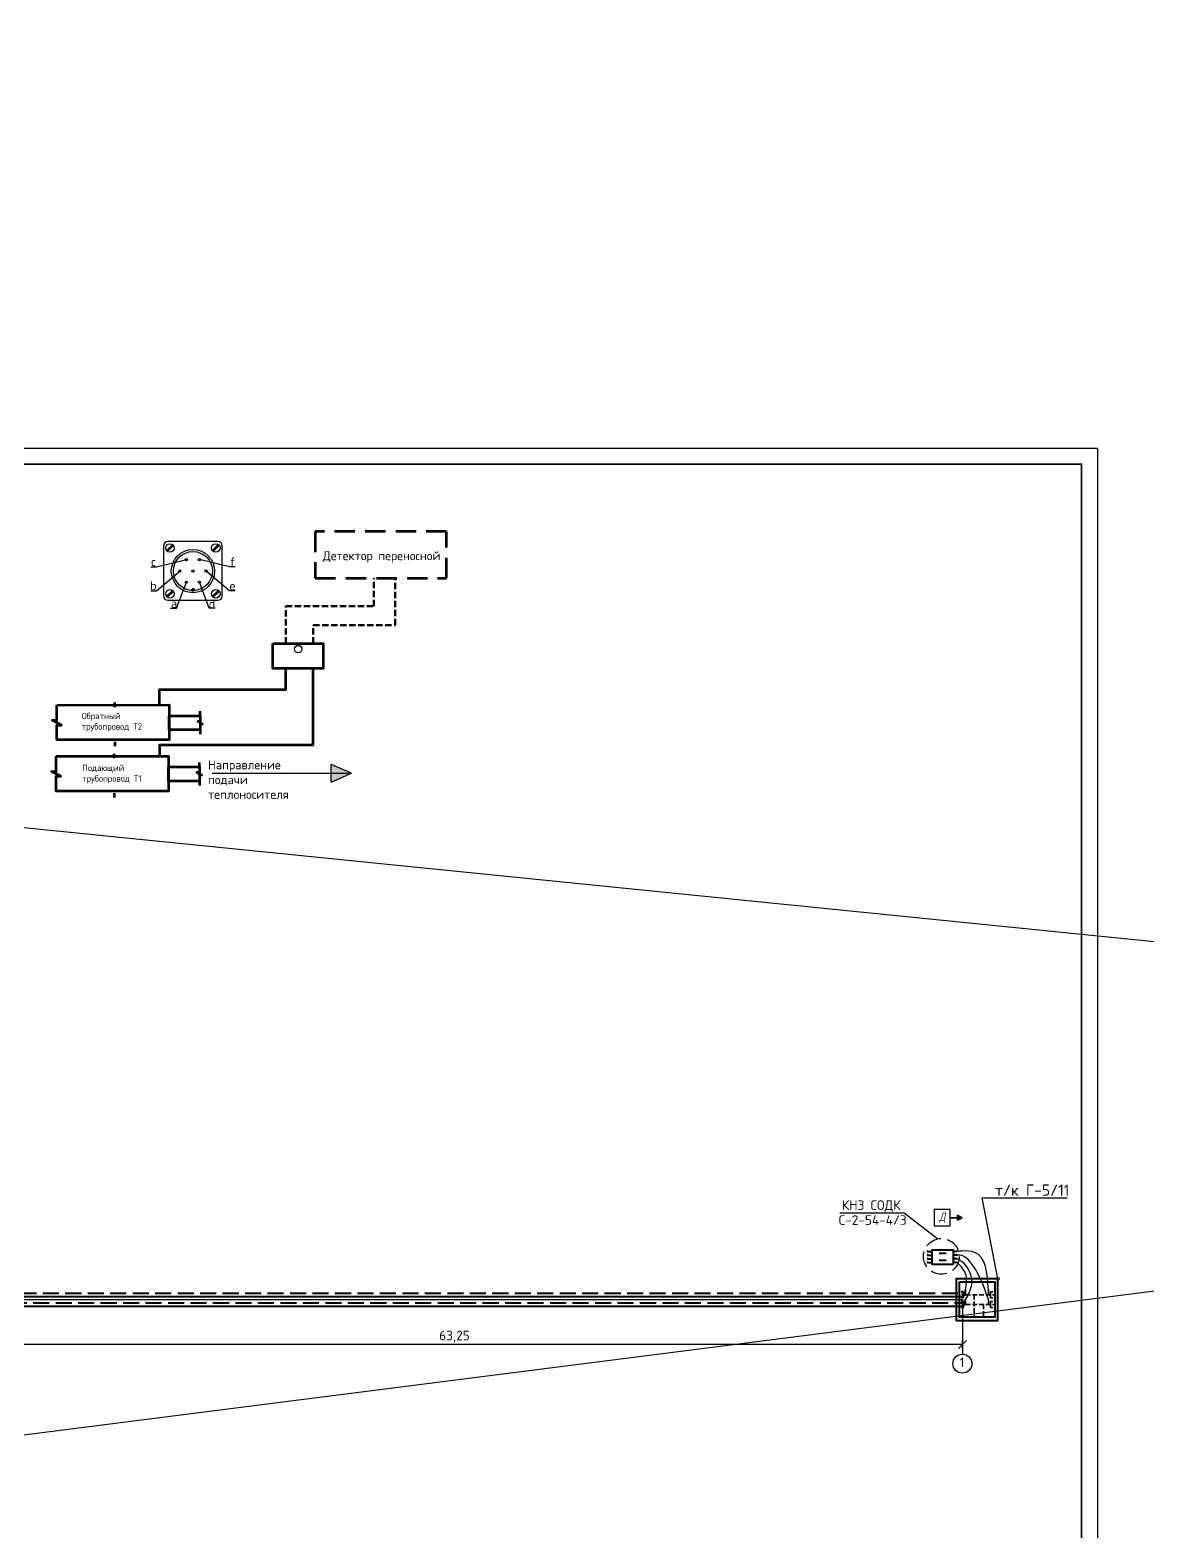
# Model space of a CAD drawing. Header units: millimetres. Extents: x -112426 to 8831, y 1218 to 38707.
# Drawn here: x 3177.4 to 3525.6, y 1483.6 to 1951.4 of the extents above; entities that cross this region are included whole.
import ezdxf
from ezdxf import colors
from ezdxf.entities.mleader import LeaderData, LeaderLine
from ezdxf.enums import TextEntityAlignment as Align
from ezdxf.math import Vec2, Vec3

# ---------------------------------------------------------------- set-up
doc = ezdxf.new("R2010")
doc.units = ezdxf.units.MM
for name, pattern in [('ACAD_ISO04W100', [30, 24, -3, 0, -3]), ('DASHED', [7, 5, -2, 0]), ('DASHED2', [9.525, 6.35, -3.175])]:
    doc.linetypes.add(name, pattern=pattern)
for name, color, linetype, lineweight in [('Основной', 1, 'Continuous', 60), ('Размер 3.5', 250, 'Continuous', 35), ('Размеры на чертеже', 250, 'Continuous', 25), ('Таблица', 250, 'Continuous', 30), ('Тонкие', 5, 'Continuous', 30), ('шриховка', 4, 'ACAD_ISO04W100', 15)]:
    doc.layers.add(name, color=color, linetype=linetype, lineweight=lineweight)
doc.styles.add('-ISOCPEUR-', font='isocpeur.ttf')
doc.styles.add('GOST', font='gost.shx', dxfattribs={"oblique": 15})
doc.dimstyles.new('М 1 к 200', dxfattribs={"dimtxt": 3.5, "dimasz": 2.5, "dimexe": 1.25, "dimexo": 0, "dimtad": 1, "dimlfac": 0.2, "dimrnd": 0.1, "dimzin": 1, "dimtxsty": 'GOST', "dimblk": 'OBLIQUE', "dimcen": 2.5, "dimclrd": 256, "dimclre": 256, "dimclrt": 256, "dimadec": 0, "dimazin": 2, "dimtfac": 1, "dimtmove": 0, "dimatfit": 3, "dimldrblk": 'NONE', "dimfxl": 1.25, "dimlwd": -1, "dimlwe": -1, "dimarcsym": 0})

# ---------------------------------------------------------------- blocks, each defined once
blk = doc.blocks.new('_Oblique')
at = {"color": 0, "linetype": 'ByBlock', "lineweight": -2}
blk.add_line((-0.5, -0.5), (0.5, 0.5), dxfattribs=at)
blk = doc.blocks.new('*D12')
at = {"transparency": 16777216}
for p, q in [((3151.38, 1540.84), (3151.38, 1543.24)), ((3467.8, 1541.99), (3151.38, 1541.99)), ((3467.8, 1540.84), (3467.8, 1543.24))]:
    blk.add_line(p, q, dxfattribs=at)
at = {"layer": 'Defpoints', "color": 0, "transparency": 16777216}
for p in [(3151.38, 1541.99), (3151.38, 1540.84), (3467.8, 1540.84)]:
    blk.add_point(p, dxfattribs=at)
at = {"transparency": 16777216, "xscale": 2.5, "yscale": 2.5, "zscale": 2.5, "rotation": 180}
blk.add_blockref('_Oblique', (3151.38, 1541.99), dxfattribs=at)
at = {"transparency": 16777216, "xscale": 2.5, "yscale": 2.5, "zscale": 2.5}
blk.add_blockref('_Oblique', (3467.8, 1541.99), dxfattribs=at)
at = {"transparency": 16777216, "insert": (3309.59, 1544.42), "char_height": 3, "attachment_point": 5, "style": '-ISOCPEUR-'}
blk.add_mtext('63,25', dxfattribs=at)
blk = doc.blocks.new('_None')
blk = doc.blocks.new('_DotSmall')
at = {"color": 0, "linetype": 'ByBlock', "const_width": 0.5}
blk.add_lwpolyline([(-0.0625, 0, 1), (0.0625, 0, 1)], format="xyb", close=True, dxfattribs=at)

msp = doc.modelspace()

# ---------------------------------------------------------------- hatches: boundary and pattern name
at = {"layer": 'Размер 3.5'}
h = msp.add_hatch(color=4, dxfattribs=at)
h.dxf.hatch_style = 1
h.paths.add_polyline_path([(3466.281, 1582.204), (3466.281, 1581.457), (3466.281, 1580.71), (3467.776, 1581.457)])
at = {"layer": 'Размеры на чертеже'}
h = msp.add_hatch(color=256, dxfattribs=at)
h.dxf.hatch_style = 1
h.paths.add_polyline_path([(3271.211, 1722.637), (3271.211, 1719.876), (3277.523, 1719.876)])
h.paths.add_polyline_path([(3277.523, 1719.876), (3271.211, 1719.876), (3271.211, 1717.114)])
at = {"layer": 'шриховка'}
h = msp.add_hatch(color=4, dxfattribs=at)
h.dxf.hatch_style = 1
h.paths.add_polyline_path([(3228.343, 1776.807), (3228.343, 1777.249), (3227.845, 1777.249), (3227.845, 1776.807)])

# ---------------------------------------------------------------- linework, layer by layer
for p, q in [((3429.614, 1582.958), (3449.648, 1582.958)), ((3449.648, 1582.958), (3460.188, 1574.87)), ((3467.8, 1555.941), (3467.8, 1538.964))]:
    msp.add_line(p, q)
at = {"lineweight": 40}
for p, q in [((3457.126, 1570.926), (3456.799, 1571.133)), ((3457.126, 1570.926), (3456.799, 1570.719)), ((3457.126, 1569.779), (3456.799, 1569.986)), ((3457.126, 1569.779), (3456.799, 1569.572)), ((3457.126, 1568.632), (3456.799, 1568.838)), ((3457.126, 1568.632), (3456.799, 1568.425)), ((3457.133, 1567.489), (3456.806, 1567.696)), ((3457.133, 1567.489), (3456.806, 1567.282)), ((3457.133, 1570.93), (3458.438, 1570.93)), ((3457.133, 1569.783), (3458.438, 1569.783)), ((3457.133, 1568.636), (3458.438, 1568.636)), ((3457.133, 1567.489), (3458.438, 1567.489)), ((3462.712, 1570.322), (3460.623, 1570.322)), ((3462.712, 1568.097), (3460.623, 1568.097)), ((3466.202, 1570.93), (3464.897, 1570.93)), ((3466.202, 1569.783), (3464.897, 1569.783)), ((3466.202, 1568.636), (3464.897, 1568.636)), ((3466.202, 1567.489), (3464.897, 1567.489))]:
    msp.add_line(p, q, dxfattribs=at)
at = {"color": 1, "linetype": 'DASHED', "lineweight": 40}
msp.add_line((3153.378, 1557.941), (3467.8, 1557.941), dxfattribs=at)
at = {"color": 1, "linetype": 'ByBlock', "lineweight": 40}
for p, q in [((3468.177, 1558.406), (3467.419, 1558.406)), ((3467.8, 1557.941), (3467.8, 1556.941)), ((3468.177, 1558.406), (3468.177, 1557.441)), ((3468.824, 1557.441), (3468.824, 1559.005)), ((3152.378, 1556.941), (3467.8, 1556.941)), ((3468.177, 1556.475), (3467.419, 1556.475)), ((3468.177, 1556.475), (3468.177, 1557.441)), ((3468.177, 1557.441), (3468.824, 1557.441))]:
    msp.add_line(p, q, dxfattribs=at)
at = {"color": 5, "linetype": 'ByBlock', "lineweight": 40}
for p, q in [((3149.378, 1553.941), (3467.8, 1553.941)), ((3468.177, 1555.406), (3467.419, 1555.406)), ((3468.177, 1553.475), (3467.419, 1553.475)), ((3467.8, 1554.941), (3467.8, 1553.941)), ((3468.177, 1555.406), (3468.177, 1554.441)), ((3468.177, 1553.475), (3468.177, 1554.441)), ((3468.177, 1554.441), (3468.824, 1554.441)), ((3468.824, 1554.441), (3468.824, 1556.005))]:
    msp.add_line(p, q, dxfattribs=at)
at = {"color": 5, "linetype": 'DASHED', "lineweight": 40}
msp.add_line((3150.378, 1554.941), (3467.8, 1554.941), dxfattribs=at)
at = {"color": 7}
msp.add_line((3151.378, 1555.941), (3467.8, 1555.941), dxfattribs=at)
msp.add_lwpolyline([(2915.92, 1821.16), (3509.92, 1821.16), (3509.92, 1401.16), (2915.92, 1401.16)], close=True)
at = {"const_width": 0.5}
msp.add_lwpolyline([(2935.92, 1816.16), (3504.92, 1816.16), (3504.92, 1406.16), (2935.92, 1406.16)], close=True, dxfattribs=at)
at = {"lineweight": 40}
for points in [[(3464.897, 1566.915), (3458.438, 1566.915), (3458.438, 1571.504), (3464.897, 1571.504)], [(3478.878, 1562.441), (3465.878, 1562.441), (3465.878, 1549.441), (3478.878, 1549.441)], [(3466.878, 1561.441), (3477.878, 1561.441), (3477.878, 1550.441), (3466.878, 1550.441)]]:
    msp.add_lwpolyline(points, close=True, dxfattribs=at)
msp.add_circle((3467.8, 1535.999), 2.965)
for points in [[(3475.932, 1556.005), (3471.96, 1565.239), (3466.202, 1569.783), (3466.144, 1569.774)], [(3475.932, 1559.005), (3471.592, 1570.657), (3467.869, 1571.072), (3466.202, 1570.93)]]:
    msp.add_spline(points, degree=3)
at = {"layer": 'Основной'}
for p, q in [((3203.782, 1740.531), (3203.782, 1741.912)), ((3230.384, 1737.821), (3230.384, 1739.203)), ((3230.384, 1733.401), (3230.384, 1732.074)), ((3203.784, 1729.645), (3203.784, 1728.319)), ((3203.561, 1724.589), (3203.561, 1725.97)), ((3230.162, 1721.879), (3230.162, 1723.261)), ((3230.162, 1717.459), (3230.162, 1716.132)), ((3203.563, 1713.703), (3203.563, 1712.377))]:
    msp.add_line(p, q, dxfattribs=at)
at = {"layer": 'Основной', "lineweight": 30}
msp.add_lwpolyline([(3237.261, 1775.1), (3237.261, 1790.738), (3237.151, 1791.235), (3236.875, 1791.677), (3236.433, 1791.953), (3235.935, 1792.064), (3220.297, 1792.064), (3219.8, 1791.953), (3219.358, 1791.677), (3219.081, 1791.235), (3218.971, 1790.738), (3218.971, 1775.1), (3219.081, 1774.602), (3219.358, 1774.16), (3219.8, 1773.884), (3220.297, 1773.773), (3235.935, 1773.773), (3236.433, 1773.884), (3236.875, 1774.16), (3237.151, 1774.602)], close=True, dxfattribs=at)
at = {"layer": 'Основной', "linetype": 'DASHED2'}
msp.add_lwpolyline([(3266.239, 1780.671), (3307.163, 1780.671), (3307.163, 1795.155), (3266.239, 1795.155)], close=True, dxfattribs=at)
at = {"layer": 'Основной', "lineweight": 70}
for points in [[(3220.021, 1789.08), (3221.955, 1791.014)], [(3234.277, 1789.08), (3236.211, 1791.014)], [(3220.021, 1774.823), (3221.955, 1776.702)], [(3234.277, 1774.823), (3236.211, 1776.702)]]:
    msp.add_lwpolyline(points, dxfattribs=at)
at = {"layer": 'Основной', "color": 162, "linetype": 'DASHED', "lineweight": 50, "ltscale": 0.4, "true_color": 0x0520d1}
for points in [[(3257.073, 1760.284), (3257.073, 1771.907), (3284.489, 1771.907), (3284.489, 1780.671)], [(3265.583, 1760.284), (3265.583, 1766.028), (3291.15, 1766.028), (3291.15, 1780.671)]]:
    msp.add_lwpolyline(points, dxfattribs=at)
at = {"layer": 'Основной'}
for points in [[(3227.845, 1777.249), (3228.343, 1777.249), (3228.343, 1776.807), (3227.845, 1776.807)], [(3253.039, 1760.284), (3268.733, 1760.284), (3268.733, 1752.492), (3253.039, 1752.492)], [(3185.734, 1741.153), (3220.769, 1741.164), (3220.769, 1730.278), (3185.734, 1730.267), (3185.734, 1734.909), (3187.171, 1734.909), (3184.297, 1736.401), (3185.734, 1736.401)], [(3220.769, 1737.821), (3230.384, 1737.821), (3230.384, 1736.053), (3229.61, 1736.053), (3231.102, 1735.224), (3230.384, 1735.224), (3230.384, 1733.401), (3220.769, 1733.401)], [(3185.513, 1725.211), (3220.548, 1725.222), (3220.548, 1714.336), (3185.513, 1714.325), (3185.513, 1718.967), (3186.95, 1718.967), (3184.076, 1720.459), (3185.513, 1720.459)], [(3220.548, 1721.879), (3230.162, 1721.879), (3230.162, 1720.111), (3229.389, 1720.111), (3230.881, 1719.282), (3230.162, 1719.282), (3230.162, 1717.459), (3220.548, 1717.459)]]:
    msp.add_lwpolyline(points, close=True, dxfattribs=at)
for points in [[(3217.674, 1741.164), (3217.678, 1746.027), (3257.073, 1746.027), (3257.073, 1752.492)], [(3217.84, 1725.221), (3217.844, 1728.731), (3265.583, 1728.731), (3265.583, 1752.492)]]:
    msp.add_lwpolyline(points, dxfattribs=at)
at = {"layer": 'Основной', "lineweight": 30}
for centre, radius in [((3228.146, 1782.88), 6.752), ((3228.143, 1782.888), 6.082)]:
    msp.add_circle(centre, radius, dxfattribs=at)
at = {"layer": 'Размер 3.5'}
for p, q in [((3464.04, 1581.457), (3466.281, 1581.457)), ((3466.281, 1581.457), (3466.281, 1582.204)), ((3466.281, 1582.204), (3467.776, 1581.457)), ((3466.281, 1581.457), (3466.281, 1580.71)), ((3466.281, 1580.71), (3467.776, 1581.457))]:
    msp.add_line(p, q, dxfattribs=at)
at = {"layer": 'Размер 3.5', "linetype": 'DASHED', "ltscale": 0.3}
for p, q in [((3475.932, 1557.441), (3475.932, 1559.005)), ((3476.58, 1558.406), (3477.337, 1558.406)), ((3476.58, 1558.406), (3476.58, 1557.441)), ((3468.824, 1557.441), (3477.878, 1557.441)), ((3468.824, 1554.441), (3477.878, 1554.441)), ((3471.511, 1557.441), (3471.511, 1550.441)), ((3474.368, 1554.441), (3474.368, 1550.441)), ((3476.58, 1557.441), (3475.932, 1557.441)), ((3475.932, 1554.441), (3475.932, 1556.005)), ((3476.58, 1554.441), (3475.932, 1554.441)), ((3476.58, 1556.475), (3476.58, 1557.441)), ((3476.58, 1556.475), (3477.337, 1556.475)), ((3476.58, 1555.406), (3477.337, 1555.406)), ((3476.58, 1555.406), (3476.58, 1554.441)), ((3476.58, 1553.475), (3476.58, 1554.441)), ((3476.58, 1553.475), (3477.337, 1553.475))]:
    msp.add_line(p, q, dxfattribs=at)
at = {"layer": 'Размеры на чертеже'}
for p, q in [((3271.211, 1717.114), (3271.211, 1722.637)), ((3277.523, 1719.876), (3271.211, 1722.637)), ((3234.127, 1719.876), (3277.523, 1719.876)), ((3271.211, 1717.114), (3277.523, 1719.876))]:
    msp.add_line(p, q, dxfattribs=at)
at = {"layer": 'Тонкие', "ltscale": 50}
for points in [[(3214.974, 1784.162), (3216.816, 1784.162), (3226.099, 1786.427)], [(3214.974, 1776.702), (3216.816, 1776.702), (3224.055, 1782.893)], [(3241.314, 1784.162), (3239.472, 1784.162), (3230.188, 1786.427)], [(3241.314, 1776.702), (3239.472, 1776.702), (3232.233, 1782.893)], [(3221.19, 1771.287), (3223.06, 1771.287), (3226.099, 1779.41)], [(3235.097, 1771.287), (3233.228, 1771.287), (3230.188, 1779.41)]]:
    msp.add_lwpolyline(points, dxfattribs=at)
at = {"layer": 'Тонкие', "color": 18, "true_color": 0x000000}
msp.add_lwpolyline([(3459.021, 1578.947), (3464.04, 1578.947), (3464.04, 1583.966), (3459.021, 1583.966)], close=True, dxfattribs=at)
at = {"layer": 'Тонкие', "lineweight": 25}
for centre in [(3220.956, 1790.084), (3235.268, 1790.084), (3220.956, 1775.772), (3235.268, 1775.772)]:
    msp.add_circle(centre, 1.317, dxfattribs=at)
at = {"layer": 'Тонкие'}
for centre, radius in [((3224.055, 1782.893), 0.336), ((3226.099, 1786.43), 0.336), ((3228.144, 1782.896), 0.336), ((3230.133, 1786.43), 0.336), ((3232.178, 1782.893), 0.336), ((3226.099, 1779.412), 0.336), ((3230.133, 1779.412), 0.336), ((3260.902, 1758.576), 1.155)]:
    msp.add_circle(centre, radius, dxfattribs=at)
at = {"layer": 'Тонкие', "linetype": 'DASHED'}
msp.add_circle((3461.26, 1569.414), 5.56, dxfattribs=at)
at = {"layer": 'Тонкие'}
for points in [[(3468.824, 1556.005), (3470.73, 1560.729), (3467.568, 1567.82), (3466.202, 1568.636)], [(3468.824, 1559.005), (3468.824, 1563.99), (3466.202, 1567.489)]]:
    msp.add_spline(points, degree=3, dxfattribs=at)

# ---------------------------------------------------------------- texts
at = {"char_height": 3, "style": '-ISOCPEUR-'}
for s, width, insert, attachment_point in [('КНЗ СОДК', 21.35415, (3448.561, 1586.885), 3), ('С-2-54-4/3', 6.35969, (3450.457, 1582.234), 3), ('1', 6.35969, (3466.941, 1537.904), 1)]:
    msp.add_mtext_dynamic_manual_height_columns(s, width=width, gutter_width=12.5, heights=[0], dxfattribs=dict(at, insert=insert, attachment_point=attachment_point))
at = {"layer": 'Размер 3.5', "style": '-ISOCPEUR-'}
for s, p in [('f', (3240.466, 1784.383)), ('с', (3215.821, 1784.383)), ('b', (3215.821, 1776.923)), ('e', (3240.466, 1776.923)), ('a', (3222.231, 1771.452)), ('d', (3234.056, 1771.287))]:
    msp.add_text(s, height=2.762, dxfattribs=at).set_placement(p, align=Align.CENTER)
at = {"layer": 'Размер 3.5', "char_height": 2.76152, "attachment_point": 1, "style": '-ISOCPEUR-'}
for s, insert, width in [('\\A1;\\pxsm1,qj;{\\C7;Детектор переносной}', (3268.571, 1789.026), 80.11904), ('\\A1;\\pxsm1,qj;{\\C7;Направление подачи теплоносителя}', (3232.823, 1723.887), 36.47961)]:
    msp.add_mtext(s, dxfattribs=dict(at, insert=insert, width=width))
at = {"layer": 'Размер 3.5', "char_height": 1.97251, "attachment_point": 4, "style": '-ISOCPEUR-'}
for s, width, insert in [('Обратный трубопровод Т2', 23.90857, (3193.479, 1735.826)), ('Подающий трубопровод Т1', 26.19844, (3193.662, 1719.645))]:
    msp.add_mtext_dynamic_manual_height_columns(s, width=width, gutter_width=13.808, heights=[0], dxfattribs=dict(at, insert=insert))
at = {"layer": 'Таблица', "insert": (3461.531, 1581.457), "char_height": 2.61476, "attachment_point": 5, "style": 'GOST'}
msp.add_mtext_dynamic_manual_height_columns('{\\C256;\\c0;Д}', width=5.01913, gutter_width=13.074, heights=[0], dxfattribs=at)

# ---------------------------------------------------------------- dimensions: what is measured, and where the dimension line sits
dim = msp.add_aligned_dim(p1=(3467.8, 1540.838), p2=(3151.378, 1540.838), distance=-1.152, text='63,25', dimstyle='М 1 к 200', override={"dimtxt": 3, "dimtxsty": '-ISOCPEUR-'})
dim.commit()
dim.dimension.update_dxf_attribs({"geometry": '*D12', "text_midpoint": (3309.589, 1544.415)})

# ---------------------------------------------------------------- next in the draw order: leaders
at = {"layer": 'Размер 3.5'}
ml = msp.add_multileader_mtext('Standard', dxfattribs=at)
ml.set_content('т/к Г-5/11', color=256, style='-ISOCPEUR-')
ml.set_leader_properties()
ml.set_arrow_properties(name='DOTSMALL')
ml.build(insert=Vec2(0, 0))
ml.multileader.update_dxf_attribs({"text_left_attachment_type": 6, "text_right_attachment_type": 6, "dogleg_length": 2, "arrow_head_size": 2})
ctx = ml.context
ctx.base_point, ctx.char_height, ctx.arrow_head_size, ctx.plane_origin = Vec3(3475.994, 1587.608), 3.5, 2, Vec3(3486.815, 1582.876)
ctx.left_attachment, ctx.right_attachment = 6, 6
notes = []
notes.append((ctx, [(0, (1, 1, 0), (3473.994, 1587.608), (1, 0), 2, [(0, [(3478.878, 1562.441)], 0, [])])]))
ctx.mtext.insert, ctx.mtext.flow_direction = Vec3(3477.994, 1591.808), 5
ctx.mtext.has_bg_fill, ctx.mtext.bg_color, ctx.mtext.bg_scale_factor, ctx.mtext.bg_transparency, ctx.mtext.use_window_bg_color = 1, -1027028792, 1.5, 0, 1
for ctx, leaders in notes:
    for number, flags, end, landing, length, lines in leaders:
        leader = LeaderData()
        leader.index, (leader.has_last_leader_line, leader.has_dogleg_vector, leader.attachment_direction) = number, flags
        leader.last_leader_point, leader.dogleg_vector, leader.dogleg_length = Vec3(end), Vec3(landing), length
        for number, points, colour, breaks in lines:
            line = LeaderLine()
            line.index, line.vertices, line.color, line.breaks = number, Vec3.list(points), colors.encode_raw_color(colour), breaks
            leader.lines.append(line)
        ctx.leaders.append(leader)

# ---------------------------------------------------------------- next in the draw order: linework, layer by layer
for p, q in [((6610.206, 1951.39), (857.036, 1218.247)), ((1022.192, 1920.504), (6776.04, 1339.375))]:
    msp.add_line(p, q)

doc.saveas('drawing.dxf')
